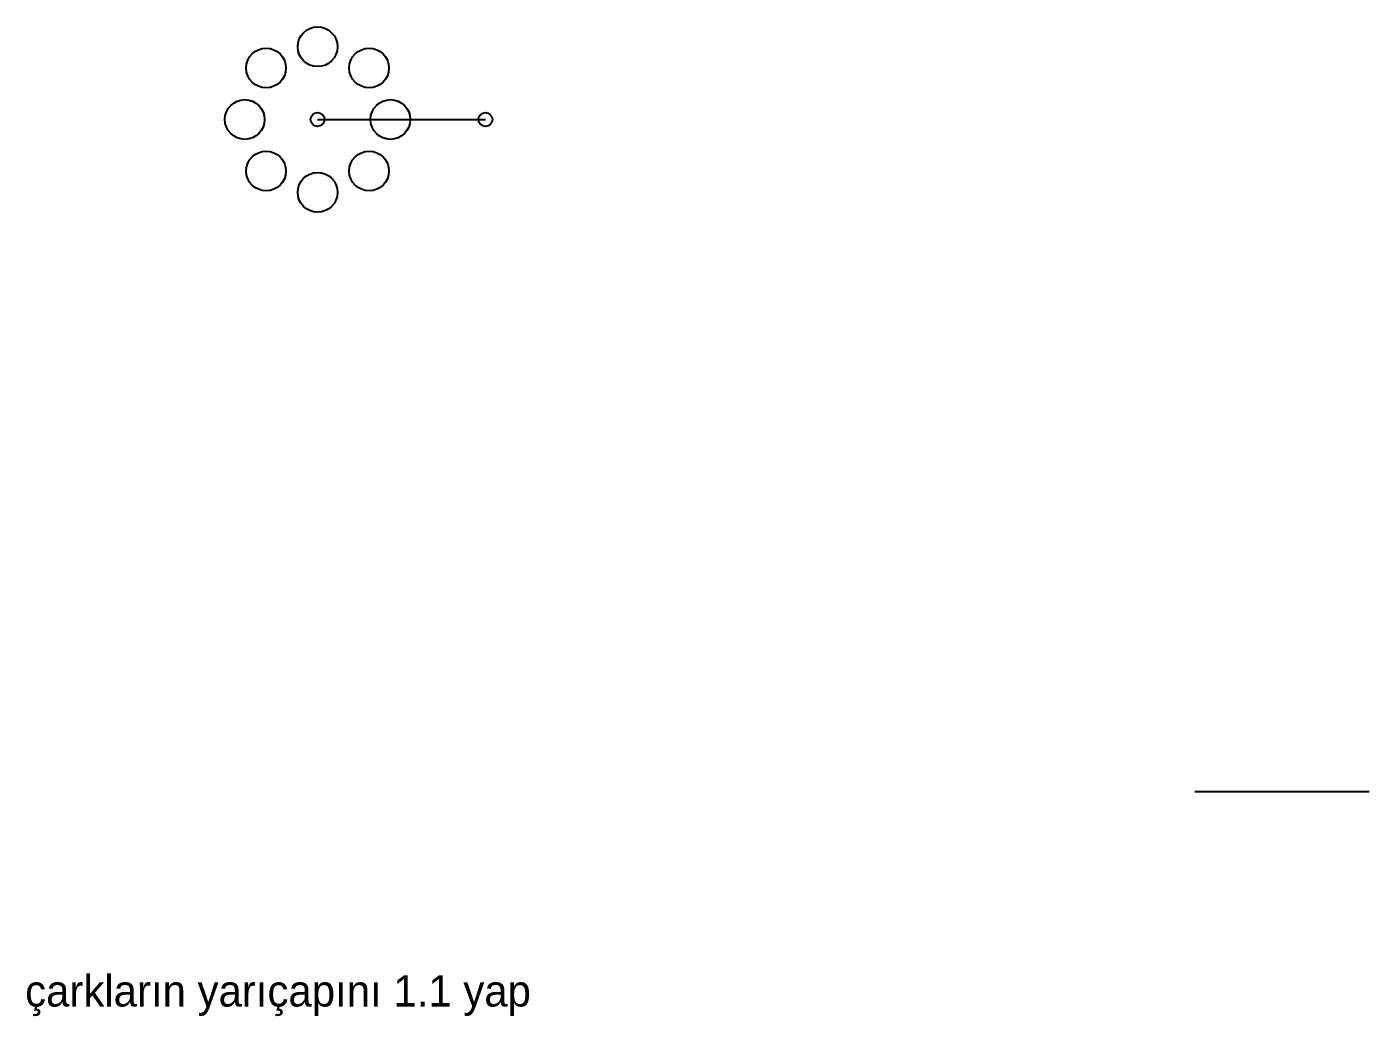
# Model space of a CAD drawing. Header units: centimetres. Extents: x -51 to 151, y -127 to 28.
# Drawn here: x -51.3 to 151.4, y -127 to 22.5 of the extents above; entities that cross this region are included whole.
import ezdxf

# ---------------------------------------------------------------- set-up
doc = ezdxf.new("R2010")
doc.units = ezdxf.units.CM
doc.header["$MEASUREMENT"] = 0

msp = doc.modelspace()

# ---------------------------------------------------------------- linework, layer by layer
for p, q in [((-7.41, 8.49, 2), (17.93, 8.49, 2)), ((125.08, -93.04, 2), (151.41, -93.04, 2))]:
    msp.add_line(p, q)
for centre, radius in [((-7.41, 19.49, 2), 3), ((-15.19, 16.27, 2), 3), ((0.37, 16.27, 2), 3), ((-18.41, 8.49, 2), 3), ((3.59, 8.49, 2), 3), ((-7.41, 8.49, 2), 1.05), ((17.93, 8.49, 2), 1.05), ((-15.19, 0.71, 2), 3), ((0.37, 0.71, 2), 3), ((-7.41, -2.51, 2), 3)]:
    msp.add_circle(centre, radius)

# ---------------------------------------------------------------- texts
msp.add_text('çarkların yarıçapını 1.1 yap', height=4.7369).set_placement((-51.59, -125.51))

doc.saveas('drawing.dxf')
